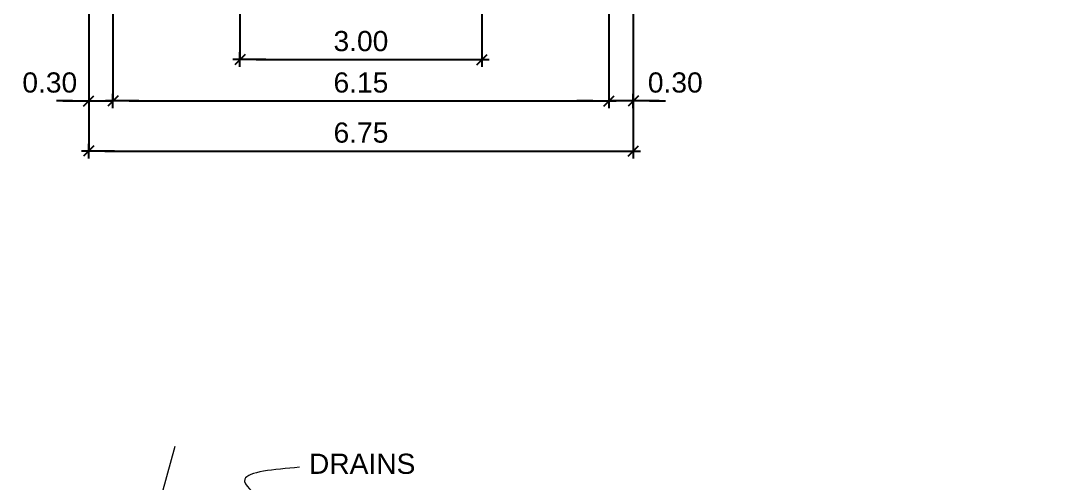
# Model space of a CAD drawing. Header units: millimetres. Extents: x -435 to 63517, y -392 to 109139.
# Drawn here: x 208.63 to 221.48, y 91.6 to 97.33 of the extents above; entities that cross this region are included whole.
import ezdxf

# ---------------------------------------------------------------- set-up
doc = ezdxf.new("R2010")
doc.units = ezdxf.units.MM
for name, color, linetype in [('coordinate', 2, 'Continuous'), ('DIME', 6, 'Continuous'), ('LIN010CO', 2, 'Continuous'), ('LIN018CO', 6, 'Continuous'), ('LIN050CO', 3, 'Continuous')]:
    doc.layers.add(name, color=color, linetype=linetype)
doc.styles.add('ARIAL', font='arial.ttf')
doc.dimstyles.new('100', dxfattribs={"dimtxt": 0.25, "dimasz": 0.2, "dimexe": 0, "dimexo": 0.5, "dimgap": 0.1, "dimtad": 1, "dimzin": 4, "dimdsep": 46, "dimtxsty": 'ARIAL', "dimblk1": 'LINE', "dimblk2": 'LINE', "dimsah": 1, "dimcen": 2.5, "dimclrd": 256, "dimclre": 256, "dimclrt": 1, "dimadec": 0, "dimazin": 0, "dimtfac": 1, "dimtmove": 2, "dimatfit": 3, "dimldrblk": 'LINE', "dimfxl": 1, "dimtvp": 1, "dimtolj": 1, "dimtzin": 0, "dimarcsym": 0})

# ---------------------------------------------------------------- blocks, each defined once
blk = doc.blocks.new('LINE')
for p, q in [((-1.60001823273501, 0), (0.4500000000000171, 0)), ((0, 0.4500000000000171), (0, -0.4500000000000171))]:
    blk.add_line(p, q)
at = {"color": 3}
blk.add_line((-0.3181980515162763, -0.3181980515163474), (0.3181980515338978, 0.3181980515339689), dxfattribs=at)
blk = doc.blocks.new('*D30')
at = {"layer": 'Defpoints', "color": 0, "transparency": 16777216}
for p in [(211.343971982964, 98.53497518423842), (214.3439719829495, 98.53497518423842), (214.3439719829495, 96.85215574604968)]:
    blk.add_point(p, dxfattribs=at)
at = {"layer": 'LIN018CO', "lineweight": -2, "transparency": 16777216}
for p, q in [((211.343971982964, 98.03497518423842), (211.343971982964, 96.85215574604968)), ((214.3439719829495, 98.03497518423842), (214.3439719829495, 96.85215574604968)), ((211.543971982964, 96.85215574604968), (214.1439719829495, 96.85215574604968))]:
    blk.add_line(p, q, dxfattribs=at)
at = {"layer": 'LIN018CO', "lineweight": -2, "transparency": 16777216, "xscale": 0.2, "yscale": 0.2, "zscale": 0.2, "rotation": 180}
blk.add_blockref('LINE', (211.343971982964, 96.85215574604968), dxfattribs=at)
at = {"layer": 'LIN018CO', "lineweight": -2, "transparency": 16777216, "xscale": 0.2, "yscale": 0.2, "zscale": 0.2}
blk.add_blockref('LINE', (214.3439719829495, 96.85215574604968), dxfattribs=at)
at = {"layer": 'LIN018CO', "color": 1, "lineweight": 0, "transparency": 16777216, "insert": (212.8439719829568, 97.07988425901011), "char_height": 0.25, "attachment_point": 5, "style": 'ARIAL'}
blk.add_mtext('\\A1;3.00', dxfattribs=at)
blk = doc.blocks.new('*D31')
at = {"layer": 'Defpoints', "color": 0, "linetype": 'Continuous', "transparency": 16777216}
for p in [(216.2204046049175, 100.7581723136334), (215.9189719829611, 100.1945152941569), (215.9189719829611, 96.3386062542429)]:
    blk.add_point(p, dxfattribs=at)
at = {"layer": 'DIME', "linetype": 'Continuous', "lineweight": -2, "transparency": 16777216}
for p, q in [((216.2204046049175, 100.2581723136334), (216.2204046049175, 96.3386062542429)), ((215.9189719829611, 99.69451529415687), (215.9189719829611, 96.3386062542429)), ((215.7189719829611, 96.3386062542429), (215.5189719829611, 96.3386062542429)), ((216.2204046049175, 96.3386062542429), (215.9189719829611, 96.3386062542429)), ((216.4204046049175, 96.3386062542429), (216.6204046049175, 96.3386062542429))]:
    blk.add_line(p, q, dxfattribs=at)
at = {"layer": 'DIME', "linetype": 'Continuous', "lineweight": -2, "transparency": 16777216, "xscale": 0.2, "yscale": 0.2, "zscale": 0.2}
blk.add_blockref('LINE', (215.9189719829611, 96.3386062542429), dxfattribs=at)
at = {"layer": 'DIME', "linetype": 'Continuous', "lineweight": -2, "transparency": 16777216, "xscale": 0.2, "yscale": 0.2, "zscale": 0.2, "rotation": 180}
blk.add_blockref('LINE', (216.2204046049175, 96.3386062542429), dxfattribs=at)
at = {"layer": 'DIME', "color": 1, "linetype": 'Continuous', "lineweight": 0, "transparency": 16777216, "insert": (216.7409970379396, 96.56624950118726), "char_height": 0.25, "attachment_point": 5, "style": 'ARIAL'}
blk.add_mtext('\\A1;0.30', dxfattribs=at)
blk = doc.blocks.new('*D32')
at = {"layer": 'Defpoints', "color": 0, "linetype": 'Continuous', "transparency": 16777216}
for p in [(209.4686095573435, 100.7274364767525), (209.7689719829815, 100.0511115774441), (209.7689719829815, 96.3386062542429)]:
    blk.add_point(p, dxfattribs=at)
at = {"layer": 'DIME', "linetype": 'Continuous', "lineweight": -2, "transparency": 16777216}
for p, q in [((209.4686095573435, 100.2274364767525), (209.4686095573435, 96.3386062542429)), ((209.7689719829815, 99.55111157744409), (209.7689719829815, 96.3386062542429)), ((209.2686095573435, 96.3386062542429), (209.0686095573435, 96.3386062542429)), ((209.4686095573435, 96.3386062542429), (209.7689719829815, 96.3386062542429)), ((209.9689719829815, 96.3386062542429), (210.1689719829815, 96.3386062542429))]:
    blk.add_line(p, q, dxfattribs=at)
at = {"layer": 'DIME', "linetype": 'Continuous', "lineweight": -2, "transparency": 16777216, "xscale": 0.2, "yscale": 0.2, "zscale": 0.2}
blk.add_blockref('LINE', (209.4686095573435, 96.3386062542429), dxfattribs=at)
at = {"layer": 'DIME', "linetype": 'Continuous', "lineweight": -2, "transparency": 16777216, "xscale": 0.2, "yscale": 0.2, "zscale": 0.2, "rotation": 180}
blk.add_blockref('LINE', (209.7689719829815, 96.3386062542429), dxfattribs=at)
at = {"layer": 'DIME', "color": 1, "linetype": 'Continuous', "lineweight": 0, "transparency": 16777216, "insert": (208.9863306806966, 96.56624950118726), "char_height": 0.25, "attachment_point": 5, "style": 'ARIAL'}
blk.add_mtext('\\A1;0.30', dxfattribs=at)
blk = doc.blocks.new('*D33')
at = {"layer": 'Defpoints', "color": 0, "linetype": 'Continuous', "transparency": 16777216}
for p in [(216.2204046049175, 100.7581723136334), (209.4686095573435, 100.7274364767525), (216.2204046049175, 95.71760638402498)]:
    blk.add_point(p, dxfattribs=at)
at = {"layer": 'DIME', "linetype": 'Continuous', "lineweight": -2, "transparency": 16777216}
for p, q in [((216.2204046049175, 100.2581723136334), (216.2204046049175, 95.71760638402498)), ((209.4686095573435, 100.2274364767525), (209.4686095573435, 95.71760638402498)), ((209.6686095573435, 95.71760638402498), (216.0204046049175, 95.71760638402498))]:
    blk.add_line(p, q, dxfattribs=at)
at = {"layer": 'DIME', "linetype": 'Continuous', "lineweight": -2, "transparency": 16777216, "xscale": 0.2, "yscale": 0.2, "zscale": 0.2, "rotation": 180}
blk.add_blockref('LINE', (209.4686095573435, 95.71760638402498), dxfattribs=at)
at = {"layer": 'DIME', "linetype": 'Continuous', "lineweight": -2, "transparency": 16777216, "xscale": 0.2, "yscale": 0.2, "zscale": 0.2}
blk.add_blockref('LINE', (216.2204046049175, 95.71760638402498), dxfattribs=at)
at = {"layer": 'DIME', "color": 1, "linetype": 'Continuous', "lineweight": 0, "transparency": 16777216, "insert": (212.8445070811305, 95.9452496309554), "char_height": 0.25, "attachment_point": 5, "style": 'ARIAL'}
blk.add_mtext('\\A1;6.75', dxfattribs=at)
blk = doc.blocks.new('*D34')
at = {"layer": 'Defpoints', "color": 0, "linetype": 'Continuous', "transparency": 16777216}
for p in [(215.9189719829611, 100.1945152941787), (209.7689719829669, 100.0511115774732), (215.9189719829611, 96.3386062542429)]:
    blk.add_point(p, dxfattribs=at)
at = {"layer": 'DIME', "linetype": 'Continuous', "lineweight": -2, "transparency": 16777216}
for p, q in [((215.9189719829611, 99.6945152941787), (215.9189719829611, 96.3386062542429)), ((209.7689719829669, 99.5511115774732), (209.7689719829669, 96.3386062542429)), ((209.9689719829669, 96.3386062542429), (215.7189719829611, 96.3386062542429))]:
    blk.add_line(p, q, dxfattribs=at)
at = {"layer": 'DIME', "linetype": 'Continuous', "lineweight": -2, "transparency": 16777216, "xscale": 0.2, "yscale": 0.2, "zscale": 0.2, "rotation": 180}
blk.add_blockref('LINE', (209.7689719829669, 96.3386062542429), dxfattribs=at)
at = {"layer": 'DIME', "linetype": 'Continuous', "lineweight": -2, "transparency": 16777216, "xscale": 0.2, "yscale": 0.2, "zscale": 0.2}
blk.add_blockref('LINE', (215.9189719829611, 96.3386062542429), dxfattribs=at)
at = {"layer": 'DIME', "color": 1, "linetype": 'Continuous', "lineweight": 0, "transparency": 16777216, "insert": (212.843971982964, 96.56624950117333), "char_height": 0.25, "attachment_point": 5, "style": 'ARIAL'}
blk.add_mtext('\\A1;6.15', dxfattribs=at)
blk = doc.blocks.new('*D64')
at = {"layer": 'Defpoints', "color": 0, "transparency": 16777216}
for p in [(227.4713862455411, 97.44499800344944), (212.170323893774, 71.73357227899162), (212.5127467351742, 71.53587435933296)]:
    blk.add_point(p, dxfattribs=at)
at = {"layer": 'LIN018CO', "lineweight": -2, "transparency": 16777216}
for p, q in [((227.0383735436487, 97.69499800344906), (227.1289634041409, 97.64269592310809)), ((227.0289634041411, 97.46949084235114), (212.2703238937738, 71.90677735974857)), ((212.0797340332817, 71.78587435933258), (212.170323893774, 71.73357227899162))]:
    blk.add_line(p, q, dxfattribs=at)
at = {"layer": 'LIN018CO', "lineweight": -2, "transparency": 16777216, "xscale": 0.2, "yscale": 0.2, "zscale": 0.2}
for p, rotation in [((227.1289634041409, 97.64269592310809), 60.00000000005144), ((212.170323893774, 71.73357227899162), 240.0000000000514)]:
    blk.add_blockref('LINE', p, dxfattribs=dict(at, rotation=rotation))
at = {"layer": 'LIN018CO', "color": 1, "lineweight": 0, "transparency": 16777216, "insert": (219.4524988141156, 84.80195572451491), "char_height": 0.25, "attachment_point": 5, "rotation": 60.00000000005143, "style": 'ARIAL'}
blk.add_mtext('\\A1;29.92', dxfattribs=at)

msp = doc.modelspace()

# ---------------------------------------------------------------- hatches: boundary and pattern name
at = {"layer": 'LIN010CO', "lineweight": 0}
h = msp.add_hatch(dxfattribs=at)
h.set_pattern_fill('ANSI37', color=256, scale=1.5, style=0)
h.set_pattern_definition([(135, (806.5128407407193, -709.869794004697), (-0.1325825214724777, -0.1325825214724776), []), (225, (806.5128407407193, -709.869794004697), (0.1325825214724776, -0.1325825214724777), [])])
edge = h.paths.add_edge_path()
edge.add_line((240.7389479646682, 96.99499800346689), (236.4592944211346, 96.99499800345961))
edge.add_line((236.4592944211346, 96.99499800345961), (227.7311938668155, 96.99499800346689))
edge.add_line((227.7311938668155, 96.99499800346689), (212.9024581669383, 71.31087435935638))
edge.add_arc((206.8204718277431, 74.82231080949146), 7.02287290027554, -88.85423716172278, -29.999999999950887, ccw=False)
edge.add_line((206.9609012026941, 67.80084206256447), (182.7512836832776, 67.32639022283706))
edge.add_line((182.7512836832776, 67.32639022283706), (182.7512836832922, 67.62631531859529))
edge.add_line((182.7512836832922, 67.62631531859529), (183.0863695498139, 67.60182639035497))
edge.add_line((183.0863695498139, 67.60182639035497), (183.3468074747235, 67.61562332550398))
edge.add_line((183.3468074747235, 67.61562332550398), (183.5005086919138, 67.61424384500583))
edge.add_line((183.5005086919138, 67.61424384500583), (183.8165351962836, 67.63778436264124))
edge.add_line((183.8165351962836, 67.63778436264124), (184.0633644092178, 67.65661792372862))
edge.add_line((184.0633644092178, 67.65661792372862), (184.5067047444192, 67.63970906501504))
edge.add_line((184.5067047444192, 67.63970906501504), (184.6934278805003, 67.66450928377321))
edge.add_line((184.6934278805003, 67.66450928377321), (184.8039726024018, 67.66667570160803))
edge.add_line((184.8039726024018, 67.66667570160803), (184.8039726025328, 67.66667570159348))
edge.add_line((184.8039726025328, 67.66667570159348), (185.1006681919117, 67.68272186316767))
edge.add_line((185.1006681919117, 67.68272186316767), (185.5475806019987, 67.65006036641876))
edge.add_line((185.5475806019987, 67.65006036641876), (185.8080185269083, 67.66385730156776))
edge.add_line((185.8080185269083, 67.66385730156776), (185.9617197440986, 67.66247782106961))
edge.add_line((185.9617197440986, 67.66247782106961), (186.2777462484684, 67.68601833870503))
edge.add_line((186.2777462484684, 67.68601833870503), (186.5245754614026, 67.7048518997924))
edge.add_line((186.5245754614026, 67.7048518997924), (186.967915796604, 67.68794304107882))
edge.add_line((186.967915796604, 67.68794304107882), (187.1546389326851, 67.712743259837))
edge.add_line((187.1546389326851, 67.712743259837), (187.2651836545866, 67.71490967767181))
edge.add_line((187.2651836545866, 67.71490967767181), (187.2651836547176, 67.71490967765726))
edge.add_line((187.2651836547176, 67.71490967765726), (187.5618792440965, 67.73095583923146))
edge.add_line((187.5618792440965, 67.73095583923146), (188.0087916541835, 67.69829434248254))
edge.add_line((188.0087916541835, 67.69829434248254), (188.2692295790931, 67.71209127763154))
edge.add_line((188.2692295790931, 67.71209127763154), (188.4229307962834, 67.7107117971334))
edge.add_line((188.4229307962834, 67.7107117971334), (188.7389573006532, 67.73425231476881))
edge.add_line((188.7389573006532, 67.73425231476881), (188.9857865135874, 67.75308587585619))
edge.add_line((188.9857865135874, 67.75308587585619), (189.4291268487888, 67.73617701714261))
edge.add_line((189.4291268487888, 67.73617701714261), (189.6158499848699, 67.76097723590078))
edge.add_line((189.6158499848699, 67.76097723590078), (189.7263947067714, 67.7631436537356))
edge.add_line((189.7263947067714, 67.7631436537356), (189.7263947069024, 67.76314365372104))
edge.add_line((189.7263947069024, 67.76314365372104), (190.0230902962813, 67.77918981529524))
edge.add_line((190.0230902962813, 67.77918981529524), (190.4700027063683, 67.74652831854632))
edge.add_line((190.4700027063683, 67.74652831854632), (190.7304406312779, 67.76032525369533))
edge.add_line((190.7304406312779, 67.76032525369533), (190.8841418484682, 67.75894577319718))
edge.add_line((190.8841418484682, 67.75894577319718), (191.200168352838, 67.7824862908326))
edge.add_line((191.200168352838, 67.7824862908326), (191.4469975657722, 67.80131985191997))
edge.add_line((191.4469975657722, 67.80131985191997), (191.8903379009736, 67.7844109932064))
edge.add_line((191.8903379009736, 67.7844109932064), (192.0770610370547, 67.80921121196457))
edge.add_line((192.0770610370547, 67.80921121196457), (192.1876057589562, 67.81137762979938))
edge.add_line((192.1876057589562, 67.81137762979938), (192.1876057590872, 67.81137762978483))
edge.add_line((192.1876057590872, 67.81137762978483), (192.4843013484661, 67.82742379135902))
edge.add_line((192.4843013484661, 67.82742379135902), (192.9312137585531, 67.79476229461011))
edge.add_line((192.9312137585531, 67.79476229461011), (193.1916516834627, 67.80855922975911))
edge.add_line((193.1916516834627, 67.80855922975911), (193.345352900653, 67.80717974926097))
edge.add_line((193.345352900653, 67.80717974926097), (193.6613794050228, 67.83072026689638))
edge.add_line((193.6613794050228, 67.83072026689638), (193.908208617957, 67.84955382798375))
edge.add_line((193.908208617957, 67.84955382798375), (194.3515489531584, 67.83264496927018))
edge.add_line((194.3515489531584, 67.83264496927018), (194.5382720892395, 67.85744518802835))
edge.add_line((194.5382720892395, 67.85744518802835), (194.648816811141, 67.85961160586317))
edge.add_line((194.648816811141, 67.85961160586317), (194.648816811272, 67.85961160584861))
edge.add_line((194.648816811272, 67.85961160584861), (194.945512400651, 67.87565776742281))
edge.add_line((194.945512400651, 67.87565776742281), (195.3924248107379, 67.8429962706739))
edge.add_line((195.3924248107379, 67.8429962706739), (195.6528627356475, 67.8567932058229))
edge.add_line((195.6528627356475, 67.8567932058229), (195.8065639528378, 67.85541372532475))
edge.add_line((195.8065639528378, 67.85541372532475), (196.1225904572076, 67.87895424296016))
edge.add_line((196.1225904572076, 67.87895424296016), (196.3694196701418, 67.89778780404754))
edge.add_line((196.3694196701418, 67.89778780404754), (196.8127600053432, 67.88087894533396))
edge.add_line((196.8127600053432, 67.88087894533396), (196.9994831414243, 67.90567916409213))
edge.add_line((196.9994831414243, 67.90567916409213), (197.1100278633259, 67.90784558192695))
edge.add_line((197.1100278633259, 67.90784558192695), (197.1100278634568, 67.9078455819124))
edge.add_line((197.1100278634568, 67.9078455819124), (197.4067234528358, 67.92389174348659))
edge.add_line((197.4067234528358, 67.92389174348659), (197.8536358629227, 67.89123024673768))
edge.add_line((197.8536358629227, 67.89123024673768), (198.1140737878324, 67.90502718188668))
edge.add_line((198.1140737878324, 67.90502718188668), (198.2677750050226, 67.90364770138854))
edge.add_line((198.2677750050226, 67.90364770138854), (198.5838015093924, 67.92718821902395))
edge.add_line((198.5838015093924, 67.92718821902395), (198.8306307223266, 67.94602178011132))
edge.add_line((198.8306307223266, 67.94602178011132), (199.273971057528, 67.92911292139775))
edge.add_line((199.273971057528, 67.92911292139775), (199.4606941936091, 67.95391314015592))
edge.add_line((199.4606941936091, 67.95391314015592), (199.5712389155107, 67.95607955799073))
edge.add_line((199.5712389155107, 67.95607955799073), (199.5712389156416, 67.95607955797618))
edge.add_line((199.5712389156416, 67.95607955797618), (199.8679345050206, 67.97212571955038))
edge.add_line((199.8679345050206, 67.97212571955038), (200.3148469151075, 67.93946422280146))
edge.add_line((200.3148469151075, 67.93946422280146), (200.5752848400172, 67.95326115795046))
edge.add_line((200.5752848400172, 67.95326115795046), (200.7289860572074, 67.95188167745232))
edge.add_line((200.7289860572074, 67.95188167745232), (201.0450125615772, 67.97542219508773))
edge.add_line((201.0450125615772, 67.97542219508773), (201.2918417745115, 67.99425575617511))
edge.add_line((201.2918417745115, 67.99425575617511), (201.7351821097128, 67.97734689746153))
edge.add_line((201.7351821097128, 67.97734689746153), (201.9219052457939, 68.0021471162197))
edge.add_line((201.9219052457939, 68.0021471162197), (202.0324499676955, 68.00431353405452))
edge.add_line((202.0324499676955, 68.00431353405452), (202.0324499678264, 68.00431353403997))
edge.add_line((202.0324499678264, 68.00431353403997), (202.3291455572054, 68.02035969561416))
edge.add_line((202.3291455572054, 68.02035969561416), (202.7760579672923, 67.98769819886525))
edge.add_line((202.7760579672923, 67.98769819886525), (203.036495892202, 68.00149513401425))
edge.add_line((203.036495892202, 68.00149513401425), (203.1901971093922, 68.0001156535161))
edge.add_line((203.1901971093922, 68.0001156535161), (203.506223613762, 68.02365617115152))
edge.add_line((203.506223613762, 68.02365617115152), (203.7530528266963, 68.04248973223889))
edge.add_line((203.7530528266963, 68.04248973223889), (204.1963931618976, 68.02558087352531))
edge.add_line((204.1963931618976, 68.02558087352531), (204.3831162979787, 68.05038109228349))
edge.add_line((204.3831162979787, 68.05038109228349), (204.4936610198803, 68.0525475101183))
edge.add_line((204.4936610198803, 68.0525475101183), (204.4936610200112, 68.05254751010375))
edge.add_line((204.4936610200112, 68.05254751010375), (204.7903566093902, 68.06859367167795))
edge.add_line((204.7903566093902, 68.06859367167795), (205.2372690194771, 68.03593217492903))
edge.add_line((205.2372690194771, 68.03593217492903), (205.4977069443868, 68.04972911007803))
edge.add_line((205.4977069443868, 68.04972911007803), (205.651408161577, 68.04834962957989))
edge.add_line((205.651408161577, 68.04834962957989), (205.9674346659468, 68.0718901472153))
edge.add_line((205.9674346659468, 68.0718901472153), (206.2142638788811, 68.09072370830268))
edge.add_line((206.2142638788811, 68.09072370830268), (206.6576042140824, 68.0738148495891))
edge.add_line((206.6576042140824, 68.0738148495891), (206.8443273501636, 68.09861506834727))
edge.add_line((206.8443273501636, 68.09861506834727), (206.954933073359, 68.10078269405653))
edge.add_line((206.954933073359, 68.10078269405653), (206.95493307349, 68.10078269404198))
edge.add_line((206.95493307349, 68.10078269404198), (207.0064747295565, 68.09518764794643))
edge.add_line((207.0064747295565, 68.09518764794643), (207.3345688287828, 68.14157469883662))
edge.add_line((207.3345688287828, 68.14157469883662), (207.6891759729643, 68.14157469883662))
edge.add_line((207.6891759729643, 68.14157469883662), (207.9956565719496, 68.21796463366786))
edge.add_line((207.9956565719496, 68.21796463366786), (208.244212690248, 68.24447124658195))
edge.add_line((208.244212690248, 68.24447124658195), (208.549108956957, 68.33393130431227))
edge.add_line((208.549108956957, 68.33393130431227), (208.8672608806829, 68.4134516213469))
edge.add_line((208.8672608806829, 68.4134516213469), (209.0308752102738, 68.49363819084988))
edge.add_line((209.0308752102738, 68.49363819084988), (209.3059443735129, 68.56653137636181))
edge.add_line((209.3059443735129, 68.56653137636181), (209.6439806482396, 68.72888509789641))
edge.add_line((209.6439806482396, 68.72888509789641), (210.0251008373763, 68.89786547266135))
edge.add_line((210.0251008373763, 68.89786547266135), (210.2777504871939, 69.07076444503923))
edge.add_line((210.2777504871939, 69.07076444503923), (210.4600254355192, 69.16022450276955))
edge.add_line((210.4600254355192, 69.16022450276955), (210.5992170463888, 69.27287856423368))
edge.add_line((210.5992170463888, 69.27287856423368), (210.8386791204558, 69.42932401818848))
edge.add_line((210.8386791204558, 69.42932401818848), (211.0242681272813, 69.58836417396537))
edge.add_line((211.0242681272813, 69.58836417396537), (211.2197987326382, 69.72752484833632))
edge.add_line((211.2197987326382, 69.72752484833632), (211.3291638170214, 69.84680508474571))
edge.add_line((211.3291638170214, 69.84680508474571), (211.4990266238912, 69.98024450138632))
edge.add_line((211.4990266238912, 69.98024450138632), (211.6315901177605, 70.14922487615127))
edge.add_line((211.6315901177605, 70.14922487615127), (211.8900889885136, 70.40103865541619))
edge.add_line((211.8900889885136, 70.40103865541619), (212.035908716398, 70.59983920885293))
edge.add_line((212.035908716398, 70.59983920885293), (212.2347539572094, 70.81520615621571))
edge.add_line((212.2347539572094, 70.81520615621571), (212.4004580360653, 71.09021393921444))
edge.add_line((212.4004580360653, 71.09021393921444), (212.5098231204485, 71.20286752239349))
edge.add_line((212.5098231204485, 71.20286752239349), (212.6426505458095, 71.46087435935783))
edge.add_line((212.6426505458095, 71.46087435935783), (212.7822679204129, 71.72315806217534))
edge.add_line((212.7822679204129, 71.72315806217534), (213.0412250722167, 72.08886104164571))
edge.add_line((213.0412250722167, 72.08886104164571), (213.1640273231334, 72.3189433645473))
edge.add_line((213.1640273231334, 72.3189433645473), (213.2446522263073, 72.44980815019676))
edge.add_line((213.2446522263073, 72.44980815019676), (213.3878455905962, 72.73251394754493))
edge.add_line((213.3878455905962, 72.73251394754493), (213.4993022030704, 72.95354966168975))
edge.add_line((213.4993022030704, 72.95354966168975), (213.7429278085202, 73.3243368333658))
edge.add_line((213.7429278085202, 73.3243368333658), (213.8182093932866, 73.49700201049723))
edge.add_line((213.8182093932866, 73.49700201049723), (213.8734923679896, 73.5927549315254))
edge.add_line((213.8734923679896, 73.5927549315254), (213.8734923680623, 73.59275493162727))
edge.add_line((213.8734923680623, 73.59275493162727), (213.9113836299094, 73.65838452232288))
edge.add_line((213.9113836299094, 73.65838452232288), (213.9674359600195, 73.7464021569192))
edge.add_line((213.9674359600195, 73.7464021569192), (213.9881094250469, 73.7741253087022))
edge.add_line((213.9881094250469, 73.7741253087022), (214.1010155942078, 73.9974547643958))
edge.add_line((214.1010155942078, 73.9974547643958), (214.2208397184314, 74.13007487052687))
edge.add_line((214.2208397184314, 74.13007487052687), (214.3027675223876, 74.35674062567864))
edge.add_line((214.3027675223876, 74.35674062567864), (214.5617246741914, 74.72244360514901))
edge.add_line((214.5617246741914, 74.72244360514901), (214.6845269251081, 74.95252592805059))
edge.add_line((214.6845269251081, 74.95252592805059), (214.765151828282, 75.08339071370006))
edge.add_line((214.765151828282, 75.08339071370006), (214.9083451925709, 75.36609651104823))
edge.add_line((214.9083451925709, 75.36609651104823), (215.0198018050452, 75.58713222519305))
edge.add_line((215.0198018050452, 75.58713222519305), (215.263427410495, 75.9579193968691))
edge.add_line((215.263427410495, 75.9579193968691), (215.3387089952613, 76.13058457400052))
edge.add_line((215.3387089952613, 76.13058457400052), (215.3939919699643, 76.2263374950287))
edge.add_line((215.3939919699643, 76.2263374950287), (215.3939919700371, 76.22633749513057))
edge.add_line((215.3939919700371, 76.22633749513057), (215.4318832318842, 76.29196708582617))
edge.add_line((215.4318832318842, 76.29196708582617), (215.4879355619943, 76.3799847204225))
edge.add_line((215.4879355619943, 76.3799847204225), (215.5086090270216, 76.40770787220549))
edge.add_line((215.5086090270216, 76.40770787220549), (215.6215151961825, 76.6310373278991))
edge.add_line((215.6215151961825, 76.6310373278991), (215.7413393204062, 76.76365743403016))
edge.add_line((215.7413393204062, 76.76365743403016), (215.8232671243624, 76.99032318918194))
edge.add_line((215.8232671243624, 76.99032318918194), (216.0822242761661, 77.3560261686523))
edge.add_line((216.0822242761661, 77.3560261686523), (216.2050265270829, 77.58610849155389))
edge.add_line((216.2050265270829, 77.58610849155389), (216.2856514302567, 77.71697327720335))
edge.add_line((216.2856514302567, 77.71697327720335), (216.4288447945456, 77.99967907455152))
edge.add_line((216.4288447945456, 77.99967907455152), (216.5403014070199, 78.22071478869634))
edge.add_line((216.5403014070199, 78.22071478869634), (216.7839270124697, 78.5915019603724))
edge.add_line((216.7839270124697, 78.5915019603724), (216.859208597236, 78.76416713750382))
edge.add_line((216.859208597236, 78.76416713750382), (216.914491571939, 78.859920058532))
edge.add_line((216.914491571939, 78.859920058532), (216.9144915720118, 78.85992005863386))
edge.add_line((216.9144915720118, 78.85992005863386), (216.9523828338589, 78.92554964932947))
edge.add_line((216.9523828338589, 78.92554964932947), (217.008435163969, 79.0135672839258))
edge.add_line((217.008435163969, 79.0135672839258), (217.0291086289964, 79.04129043570879))
edge.add_line((217.0291086289964, 79.04129043570879), (217.1420147981572, 79.26461989140239))
edge.add_line((217.1420147981572, 79.26461989140239), (217.2618389223809, 79.39723999753346))
edge.add_line((217.2618389223809, 79.39723999753346), (217.3437667263371, 79.62390575268523))
edge.add_line((217.3437667263371, 79.62390575268523), (217.6027238781409, 79.9896087321556))
edge.add_line((217.6027238781409, 79.9896087321556), (217.7255261290576, 80.21969105505718))
edge.add_line((217.7255261290576, 80.21969105505718), (217.8061510322315, 80.35055584070665))
edge.add_line((217.8061510322315, 80.35055584070665), (217.9493443965204, 80.63326163805482))
edge.add_line((217.9493443965204, 80.63326163805482), (218.0608010089946, 80.85429735219964))
edge.add_line((218.0608010089946, 80.85429735219964), (218.3044266144444, 81.2250845238757))
edge.add_line((218.3044266144444, 81.2250845238757), (218.3797081992108, 81.39774970100711))
edge.add_line((218.3797081992108, 81.39774970100711), (218.4349911739138, 81.4935026220353))
edge.add_line((218.4349911739138, 81.4935026220353), (218.4349911739865, 81.49350262213716))
edge.add_line((218.4349911739865, 81.49350262213716), (218.4728824358336, 81.55913221283276))
edge.add_line((218.4728824358336, 81.55913221283276), (218.5289347659437, 81.64714984742909))
edge.add_line((218.5289347659437, 81.64714984742909), (218.5496082309711, 81.67487299921208))
edge.add_line((218.5496082309711, 81.67487299921208), (218.662514400132, 81.89820245490569))
edge.add_line((218.662514400132, 81.89820245490569), (218.7823385243556, 82.03082256103676))
edge.add_line((218.7823385243556, 82.03082256103676), (218.8642663283118, 82.25748831618853))
edge.add_line((218.8642663283118, 82.25748831618853), (219.1232234801156, 82.6231912956589))
edge.add_line((219.1232234801156, 82.6231912956589), (219.2460257310323, 82.85327361856048))
edge.add_line((219.2460257310323, 82.85327361856048), (219.3266506342062, 82.98413840420994))
edge.add_line((219.3266506342062, 82.98413840420994), (219.4698439984951, 83.26684420155811))
edge.add_line((219.4698439984951, 83.26684420155811), (219.5813006109694, 83.48787991570293))
edge.add_line((219.5813006109694, 83.48787991570293), (219.8249262164192, 83.85866708737899))
edge.add_line((219.8249262164192, 83.85866708737899), (219.9002078011855, 84.03133226451041))
edge.add_line((219.9002078011855, 84.03133226451041), (219.9554907758885, 84.12708518553859))
edge.add_line((219.9554907758885, 84.12708518553859), (219.9554907759613, 84.12708518564045))
edge.add_line((219.9554907759613, 84.12708518564045), (219.9933820378084, 84.19271477633606))
edge.add_line((219.9933820378084, 84.19271477633606), (220.0494343679185, 84.28073241093239))
edge.add_line((220.0494343679185, 84.28073241093239), (220.0701078329458, 84.30845556271538))
edge.add_line((220.0701078329458, 84.30845556271538), (220.1830140021067, 84.53178501840898))
edge.add_line((220.1830140021067, 84.53178501840898), (220.3028381263304, 84.66440512454005))
edge.add_line((220.3028381263304, 84.66440512454005), (220.3847659302866, 84.89107087969182))
edge.add_line((220.3847659302866, 84.89107087969182), (220.6437230820903, 85.2567738591622))
edge.add_line((220.6437230820903, 85.2567738591622), (220.7665253330071, 85.48685618206378))
edge.add_line((220.7665253330071, 85.48685618206378), (220.8471502361809, 85.61772096771324))
edge.add_line((220.8471502361809, 85.61772096771324), (220.9903436004698, 85.90042676506141))
edge.add_line((220.9903436004698, 85.90042676506141), (221.1018002129441, 86.12146247920623))
edge.add_line((221.1018002129441, 86.12146247920623), (221.3454258183939, 86.49224965088229))
edge.add_line((221.3454258183939, 86.49224965088229), (221.4207074031602, 86.6649148280137))
edge.add_line((221.4207074031602, 86.6649148280137), (221.4759903778632, 86.76066774904189))
edge.add_line((221.4759903778632, 86.76066774904189), (221.475990377936, 86.76066774914375))
edge.add_line((221.475990377936, 86.76066774914375), (221.5138816397831, 86.82629733983936))
edge.add_line((221.5138816397831, 86.82629733983936), (221.5699339698932, 86.91431497443568))
edge.add_line((221.5699339698932, 86.91431497443568), (221.5906074349206, 86.94203812621868))
edge.add_line((221.5906074349206, 86.94203812621868), (221.7035136040814, 87.16536758191228))
edge.add_line((221.7035136040814, 87.16536758191228), (221.8233377283051, 87.29798768804335))
edge.add_line((221.8233377283051, 87.29798768804335), (221.9052655322613, 87.52465344319512))
edge.add_line((221.9052655322613, 87.52465344319512), (222.1642226840651, 87.89035642266549))
edge.add_line((222.1642226840651, 87.89035642266549), (222.2870249349818, 88.12043874556707))
edge.add_line((222.2870249349818, 88.12043874556707), (222.3676498381557, 88.25130353121654))
edge.add_line((222.3676498381557, 88.25130353121654), (222.5108432024446, 88.53400932856471))
edge.add_line((222.5108432024446, 88.53400932856471), (222.6222998149188, 88.75504504270953))
edge.add_line((222.6222998149188, 88.75504504270953), (222.8659254203686, 89.12583221438558))
edge.add_line((222.8659254203686, 89.12583221438558), (222.941207005135, 89.298497391517))
edge.add_line((222.941207005135, 89.298497391517), (222.996489979838, 89.39425031254518))
edge.add_line((222.996489979838, 89.39425031254518), (222.9964899799107, 89.39425031264705))
edge.add_line((222.9964899799107, 89.39425031264705), (223.0343812417578, 89.45987990334265))
edge.add_line((223.0343812417578, 89.45987990334265), (223.0904335718679, 89.54789753793898))
edge.add_line((223.0904335718679, 89.54789753793898), (223.1111070368953, 89.57562068972197))
edge.add_line((223.1111070368953, 89.57562068972197), (223.2240132060562, 89.79895014541557))
edge.add_line((223.2240132060562, 89.79895014541557), (223.3438373302798, 89.93157025154665))
edge.add_line((223.3438373302798, 89.93157025154665), (223.425765134236, 90.15823600669842))
edge.add_line((223.425765134236, 90.15823600669842), (223.6847222860398, 90.52393898616879))
edge.add_line((223.6847222860398, 90.52393898616879), (223.8075245369565, 90.75402130907037))
edge.add_line((223.8075245369565, 90.75402130907037), (223.8881494401304, 90.88488609471983))
edge.add_line((223.8881494401304, 90.88488609471983), (224.0313428044193, 91.167591892068))
edge.add_line((224.0313428044193, 91.167591892068), (224.1427994168936, 91.38862760621282))
edge.add_line((224.1427994168936, 91.38862760621282), (224.3864250223434, 91.75941477788888))
edge.add_line((224.3864250223434, 91.75941477788888), (224.4617066071097, 91.9320799550203))
edge.add_line((224.4617066071097, 91.9320799550203), (224.5169895818855, 92.02783287615034))
edge.add_line((224.5169895818855, 92.02783287615034), (224.5169895819582, 92.0278328762522))
edge.add_line((224.5169895819582, 92.0278328762522), (224.5548808438053, 92.09346246694781))
edge.add_line((224.5548808438053, 92.09346246694781), (224.6109331739154, 92.18148010154414))
edge.add_line((224.6109331739154, 92.18148010154414), (224.6316066389428, 92.20920325332713))
edge.add_line((224.6316066389428, 92.20920325332713), (224.7445128081037, 92.43253270902073))
edge.add_line((224.7445128081037, 92.43253270902073), (224.8643369323273, 92.5651528151518))
edge.add_line((224.8643369323273, 92.5651528151518), (224.9462647362835, 92.79181857030358))
edge.add_line((224.9462647362835, 92.79181857030358), (225.2052218880873, 93.15752154977395))
edge.add_line((225.2052218880873, 93.15752154977395), (225.328024139004, 93.38760387267553))
edge.add_line((225.328024139004, 93.38760387267553), (225.4086490421779, 93.51846865832499))
edge.add_line((225.4086490421779, 93.51846865832499), (225.5518424064668, 93.80117445567316))
edge.add_line((225.5518424064668, 93.80117445567316), (225.6632990189411, 94.02221016981798))
edge.add_line((225.6632990189411, 94.02221016981798), (225.9069246243909, 94.39299734149404))
edge.add_line((225.9069246243909, 94.39299734149404), (225.9822062091572, 94.56566251862546))
edge.add_line((225.9822062091572, 94.56566251862546), (226.037489183933, 94.6614154397555))
edge.add_line((226.037489183933, 94.6614154397555), (226.0374891840057, 94.66141543985736))
edge.add_line((226.0374891840057, 94.66141543985736), (226.0753804458528, 94.72704503053842))
edge.add_line((226.0753804458528, 94.72704503053842), (226.1314327759629, 94.8150626651493))
edge.add_line((226.1314327759629, 94.8150626651493), (226.1521062409903, 94.84278581693229))
edge.add_line((226.1521062409903, 94.84278581693229), (226.2650124101657, 95.0661152726259))
edge.add_line((226.2650124101657, 95.0661152726259), (226.3848365343748, 95.19873537875696))
edge.add_line((226.3848365343748, 95.19873537875696), (226.466764338331, 95.42540113389418))
edge.add_line((226.466764338331, 95.42540113389418), (226.7257214901348, 95.79110411336455))
edge.add_line((226.7257214901348, 95.79110411336455), (226.8485237410515, 96.02118643628069))
edge.add_line((226.8485237410515, 96.02118643628069), (226.9291486442399, 96.15205122193015))
edge.add_line((226.9291486442399, 96.15205122193015), (227.0723420085143, 96.43475701926377))
edge.add_line((227.0723420085143, 96.43475701926377), (227.1837986209886, 96.65579273340859))
edge.add_line((227.1837986209886, 96.65579273340859), (227.4274242264383, 97.0265799050992))
edge.add_line((227.4274242264383, 97.0265799050992), (227.5027058112047, 97.19924508223062))
edge.add_line((227.5027058112047, 97.19924508223062), (227.5579887859805, 97.29499800334611))
edge.add_line((227.5579887859805, 97.29499800334611), (227.5579887860532, 97.29499800344797))
edge.add_line((227.5579887860532, 97.29499800344797), (227.8388366981545, 97.28476834529442))
edge.add_line((227.8388366981545, 97.28476834529442), (228.0760989022693, 97.3271496633622))
edge.add_line((228.0760989022693, 97.3271496633622), (228.2508633453273, 97.28968898087055))
edge.add_line((228.2508633453273, 97.28968898087055), (228.5007254119574, 97.30357409797739))
edge.add_line((228.5007254119574, 97.30357409797739), (228.5350710981894, 97.29953192798143))
edge.add_line((228.5350710981894, 97.29953192798143), (228.6393227707905, 97.29499800346252))
edge.add_line((228.6393227707905, 97.29499800346252), (228.7151052944993, 97.2949980034698))
edge.add_line((228.7151052944993, 97.2949980034698), (228.7151052946157, 97.29499800346252))
edge.add_line((228.7151052946157, 97.29499800346252), (228.8256712441818, 97.29499800346252))
edge.add_line((228.8256712441818, 97.29499800346252), (229.0128444663152, 97.31613482719126))
edge.add_line((229.0128444663152, 97.31613482719126), (229.4557683791228, 97.29054244969461))
edge.add_line((229.4557683791228, 97.29054244969461), (229.7029192289502, 97.30453604894296))
edge.add_line((229.7029192289502, 97.30453604894296), (230.0193463133784, 97.32187985650103))
edge.add_line((230.0193463133784, 97.32187985650103), (230.1729909938023, 97.31748903499988))
edge.add_line((230.1729909938023, 97.31748903499988), (230.433649255867, 97.32618032751793))
edge.add_line((230.433649255867, 97.32618032751793), (230.8798359022204, 97.28476834529442))
edge.add_line((230.8798359022204, 97.28476834529442), (231.1170981063352, 97.3271496633622))
edge.add_line((231.1170981063352, 97.3271496633622), (231.2918625493932, 97.28968898087055))
edge.add_line((231.2918625493932, 97.28968898087055), (231.5417246160233, 97.30357409797739))
edge.add_line((231.5417246160233, 97.30357409797739), (231.5760703022553, 97.29953192798143))
edge.add_line((231.5760703022553, 97.29953192798143), (231.6803219748564, 97.29499800346252))
edge.add_line((231.6803219748564, 97.29499800346252), (231.7561044985652, 97.2949980034698))
edge.add_line((231.7561044985652, 97.2949980034698), (231.7561044986816, 97.29499800346252))
edge.add_line((231.7561044986816, 97.29499800346252), (231.8666704482476, 97.29499800346252))
edge.add_line((231.8666704482476, 97.29499800346252), (232.0538436703811, 97.31613482719126))
edge.add_line((232.0538436703811, 97.31613482719126), (232.4967675831887, 97.29054244969461))
edge.add_line((232.4967675831887, 97.29054244969461), (232.7439184330161, 97.30453604894296))
edge.add_line((232.7439184330161, 97.30453604894296), (233.0603455174443, 97.32187985650103))
edge.add_line((233.0603455174443, 97.32187985650103), (233.2139901978682, 97.31748903499988))
edge.add_line((233.2139901978682, 97.31748903499988), (233.4746484599328, 97.32618032751793))
edge.add_line((233.4746484599328, 97.32618032751793), (233.9208351062863, 97.28476834529442))
edge.add_line((233.9208351062863, 97.28476834529442), (234.1580973104011, 97.3271496633622))
edge.add_line((234.1580973104011, 97.3271496633622), (234.332861753459, 97.28968898087055))
edge.add_line((234.332861753459, 97.28968898087055), (234.5827238200892, 97.30357409797739))
edge.add_line((234.5827238200892, 97.30357409797739), (234.6170695063212, 97.29953192798143))
edge.add_line((234.6170695063212, 97.29953192798143), (234.7213211789223, 97.29499800346252))
edge.add_line((234.7213211789223, 97.29499800346252), (234.797103702631, 97.2949980034698))
edge.add_line((234.797103702631, 97.2949980034698), (234.7971037027474, 97.29499800346252))
edge.add_line((234.7971037027474, 97.29499800346252), (234.9076696523135, 97.29499800346252))
edge.add_line((234.9076696523135, 97.29499800346252), (235.094842874447, 97.31613482719126))
edge.add_line((235.094842874447, 97.31613482719126), (235.5377667872546, 97.29054244969461))
edge.add_line((235.5377667872546, 97.29054244969461), (235.784917637082, 97.30453604894296))
edge.add_line((235.784917637082, 97.30453604894296), (236.1013447215101, 97.32187985650103))
edge.add_line((236.1013447215101, 97.32187985650103), (236.254989401934, 97.31748903499988))
edge.add_line((236.254989401934, 97.31748903499988), (236.5156476639987, 97.32618032751793))
edge.add_line((236.5156476639987, 97.32618032751793), (236.9618343103522, 97.28476834529442))
edge.add_line((236.9618343103522, 97.28476834529442), (237.199096514467, 97.3271496633622))
edge.add_line((237.199096514467, 97.3271496633622), (237.3738609575249, 97.28968898087055))
edge.add_line((237.3738609575249, 97.28968898087055), (237.6237230241551, 97.30357409797739))
edge.add_line((237.6237230241551, 97.30357409797739), (237.6580687103871, 97.29953192798143))
edge.add_line((237.6580687103871, 97.29953192798143), (237.7623203829882, 97.29499800346252))
edge.add_line((237.7623203829882, 97.29499800346252), (237.8381029066969, 97.2949980034698))
edge.add_line((237.8381029066969, 97.2949980034698), (237.8381029068133, 97.29499800346252))
edge.add_line((237.8381029068133, 97.29499800346252), (237.9486688563794, 97.29499800346252))
edge.add_line((237.9486688563794, 97.29499800346252), (238.1358420785128, 97.31613482719126))
edge.add_line((238.1358420785128, 97.31613482719126), (238.5787659913204, 97.29054244969461))
edge.add_line((238.5787659913204, 97.29054244969461), (238.8259168411479, 97.30453604894296))
edge.add_line((238.8259168411479, 97.30453604894296), (239.142343925576, 97.32187985650103))
edge.add_line((239.142343925576, 97.32187985650103), (239.2959886059999, 97.31748903499988))
edge.add_line((239.2959886059999, 97.31748903499988), (239.5566468680646, 97.32618032751793))
edge.add_line((239.5566468680646, 97.32618032751793), (240.0028335144181, 97.28476834529442))
edge.add_line((240.0028335144181, 97.28476834529442), (240.2400957185329, 97.3271496633622))
edge.add_line((240.2400957185329, 97.3271496633622), (240.4148601615908, 97.28968898087055))
edge.add_line((240.4148601615908, 97.28968898087055), (240.664722228221, 97.30357409797739))
edge.add_line((240.664722228221, 97.30357409797739), (240.6990679144529, 97.29953192798143))
edge.add_line((240.6990679144529, 97.29953192798143), (240.7439006739897, 97.29758214298067))
edge.add_line((240.7439006739897, 97.29758214298067), (240.7389479646682, 97.18370106065572))
edge.add_line((240.7389479646682, 97.18370106065572), (240.7389479646682, 96.99499800346689))

# ---------------------------------------------------------------- linework, layer by layer
at = {"layer": 'DIME', "linetype": 'Continuous', "lineweight": 0}
msp.add_spline([(212.0826090950742, 91.79844212831244), (211.4046321109801, 91.64983335795273), (212.1817053433498, 91.03995947056842), (208.3047283517827, 89.96127473471438)], degree=3, dxfattribs=at)
at = {"layer": 'LIN050CO', "linetype": 'Continuous', "lineweight": 0}
msp.add_line((209.4491438157148, 88.15865598184769), (210.5422746209098, 92.05834379534076), dxfattribs=at)

# ---------------------------------------------------------------- texts
at = {"layer": 'coordinate', "color": 1, "lineweight": 0, "style": 'ARIAL'}
msp.add_text('DRAINS', height=0.25, dxfattribs=at).set_placement((212.1994588117979, 91.7166857176287))

# ---------------------------------------------------------------- dimensions: what is measured, and where the dimension line sits
at = {"layer": 'DIME', "linetype": 'Continuous', "lineweight": 0}
for base, p1, p2, picture, middle in [((216.2204046049175, 95.71760638402498), (209.4686095573435, 100.7274364767525), (216.2204046049175, 100.7581723136334), '*D33', (212.8445070811305, 95.9452496309554)), ((215.9189719829611, 96.3386062542429), (209.7689719829669, 100.0511115774732), (215.9189719829611, 100.1945152941787), '*D34', (212.843971982964, 96.56624950117333))]:
    dim = msp.add_linear_dim(base=base, p1=p1, p2=p2, dimstyle='100', dxfattribs=at)
    dim.commit()
    dim.dimension.update_dxf_attribs({"geometry": picture, "text_midpoint": middle})
for base, p1, p2, picture, middle in [((215.9189719829611, 96.3386062542429), (216.2204046049175, 100.7581723136334), (215.9189719829611, 100.1945152941569), '*D31', (216.7409970379396, 96.56624950118726)), ((209.7689719829815, 96.3386062542429), (209.4686095573435, 100.7274364767525), (209.7689719829815, 100.0511115774441), '*D32', (208.9863306806966, 96.56624950118726))]:
    dim = msp.add_linear_dim(base=base, p1=p1, p2=p2, dimstyle='100', override={"dimzin": 0}, dxfattribs=at)
    dim.commit()
    dim.dimension.update_dxf_attribs({"geometry": picture, "text_midpoint": middle, "dimtype": 160})
at = {"layer": 'LIN018CO', "lineweight": 0}
dim = msp.add_linear_dim(base=(214.3439719829495, 96.85215574604968), p1=(211.343971982964, 98.53497518423842), p2=(214.3439719829495, 98.53497518423842), dimstyle='100', dxfattribs=at)
dim.commit()
dim.dimension.update_dxf_attribs({"geometry": '*D30', "text_midpoint": (212.8439719829568, 97.07988425901011)})
dim = msp.add_aligned_dim(p1=(227.4713862455411, 97.44499800344943), p2=(212.5127467351742, 71.53587435933295), distance=-0.3953958393179615, dimstyle='100', dxfattribs=at)
dim.commit()
dim.dimension.update_dxf_attribs({"geometry": '*D64', "text_midpoint": (219.4524988141156, 84.80195572451491)})

doc.saveas('drawing.dxf')
